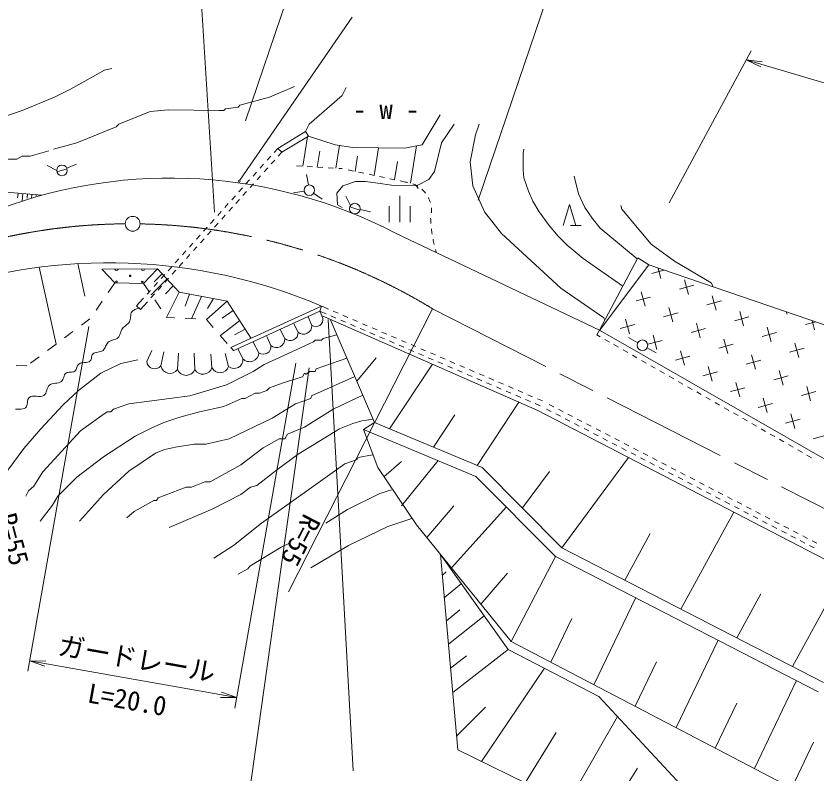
# Model space of a CAD drawing. Units: millimetres, scale not verified. Extents: x 40000 to 680000, y 20000 to 380000.
# Drawn here: x 258996 to 334570, y 263892 to 335462 of the extents above; entities that cross this region are included whole.
import ezdxf
from ezdxf.enums import TextEntityAlignment as Align

# ---------------------------------------------------------------- set-up
doc = ezdxf.new("R2010")
doc.units = ezdxf.units.MM
doc.header["$LTSCALE"] = 1000
doc.linetypes.add('CHAIN', pattern=[18.5, 12, -1.5, 3.5, -1.5])
for name, color, linetype, lineweight in [('M-BGD', 7, 'Continuous', 13), ('M-BMK', 2, 'CHAIN', 13), ('M-BMK-SRVR', 3, 'Continuous', 13), ('M-STR-HTXT', 7, 'Continuous', 13)]:
    doc.layers.add(name, color=color, linetype=linetype, lineweight=lineweight)
doc.styles.add('ＭＳ ゴシック', font='')
doc.styles.get('ＭＳ ゴシック').set_extended_font_data('MS Gothic')

# ---------------------------------------------------------------- blocks, each defined once
blk = doc.blocks.new('電話柱1')
at = {"color": 7, "linetype": 'Continuous', "lineweight": 13}
for p, q in [((-1.203, 0.848), (-0.496, 0.14)), ((-0.516, 0.002), (0.484, 0.002)), ((1.475, 0.164), (0.478, 0.078))]:
    blk.add_line(p, q, dxfattribs=at)
blk.add_circle((-0.016, 0.002), 0.5, dxfattribs=at)
blk = doc.blocks.new('電力柱1')
at = {"color": 7, "linetype": 'Continuous', "lineweight": 13}
for p, q in [((0.4, 0.311), (1.186, 0.93)), ((-0.49, 0.061), (-1.483, 0.18)), ((0.316, -0.391), (0.934, -1.176))]:
    blk.add_line(p, q, dxfattribs=at)
blk.add_circle((0.007, 0.002), 0.5, dxfattribs=at)
blk = doc.blocks.new('針葉樹林')
at = {"color": 7, "linetype": 'Continuous', "lineweight": 13}
for p, q in [((-0.6, 0), (0, 2)), ((0, 2), (0.6, 0)), ((0.1, 0), (1.1, 0))]:
    blk.add_line(p, q, dxfattribs=at)
blk = doc.blocks.new('荒地')
at = {"color": 7, "linetype": 'Continuous', "lineweight": 13}
for p, q in [((0, 0), (0, 2.5)), ((-1, 1.5), (-1, 0)), ((1, 1.5), (1, 0))]:
    blk.add_line(p, q, dxfattribs=at)
blk = doc.blocks.new('open_arrow')
at = {"color": 0, "linetype": 'Continuous', "lineweight": -2}
blk.add_lwpolyline([(7.5, 1.25), (0, 0), (7.5, -1.25)], dxfattribs=at)

msp = doc.modelspace()

# ---------------------------------------------------------------- linework, layer by layer
at = {"layer": 'M-BGD'}
for p, q in [((290181, 328704), (289806, 327954)), ((289806, 327954), (286694, 325255)), ((297378, 323305), (299065, 326117)), ((286694, 325255), (286357, 324542)), ((286357, 324542), (283723, 322959)), ((286357, 324542), (286643, 324130)), ((286643, 324130), (284112, 322607)), ((286086, 321283), (286529, 324061)), ((283723, 322959), (283390, 322586)), ((283723, 322959), (284112, 322607)), ((289205, 321093), (289547, 323235)), ((290827, 323034), (295691, 322968)), ((292836, 320408), (293250, 323001)), ((295691, 322968), (297378, 323305)), ((296274, 319688), (296834, 323196)), ((283056, 322214), (282722, 321842)), ((284112, 322607), (283778, 322235)), ((287453, 321199), (287690, 322689)), ((291022, 320796), (291250, 322223)), ((282389, 321469), (282055, 321097)), ((283444, 321863), (283109, 321491)), ((285994, 321288), (285495, 321319)), ((286992, 321227), (286493, 321258)), ((287990, 321167), (287491, 321197)), ((294747, 320000), (295023, 321730)), ((281721, 320725), (281387, 320352)), ((282775, 321119), (282441, 320747)), ((288988, 321106), (288489, 321136)), ((289806, 321056), (289487, 321075)), ((290877, 320827), (290388, 320932)), ((291855, 320618), (291366, 320723)), ((292833, 320409), (292344, 320513)), ((281054, 319980), (280720, 319608)), ((282107, 320375), (281773, 320003)), ((293811, 320200), (293322, 320304)), ((294788, 319991), (294299, 320095)), ((295766, 319782), (295277, 319886)), ((256702, 318951), (261446, 318541)), ((280386, 319235), (280053, 318863)), ((281439, 319631), (281104, 319259)), ((293185, 319673), (294455, 319504)), ((294455, 319504), (296825, 319419)), ((296825, 319419), (296995, 319165)), ((259189, 318736), (259151, 318298)), ((259651, 318696), (259591, 317994)), ((260079, 318659), (260044, 318257)), ((260503, 318622), (260472, 318264)), ((260895, 318588), (260887, 318488)), ((279719, 318491), (279385, 318118)), ((280770, 318887), (280436, 318515)), ((279051, 317746), (278718, 317374)), ((280102, 318144), (279768, 317772)), ((278384, 317001), (278050, 316629)), ((279433, 317400), (279099, 317028)), ((277716, 316257), (277383, 315884)), ((278097, 315912), (277763, 315540)), ((278765, 316656), (278431, 316284)), ((277049, 315512), (276715, 315140)), ((277428, 315168), (277094, 314796)), ((276382, 314767), (276048, 314395)), ((276760, 314424), (276426, 314052)), ((294853, 314973), (314121, 305788)), ((275714, 314023), (275380, 313650)), ((276092, 313680), (275757, 313309)), ((275047, 313278), (274713, 312906)), ((275423, 312937), (275089, 312565)), ((274379, 312533), (274045, 312161)), ((274755, 312193), (274421, 311821)), ((314121, 305788), (317734, 312631)), ((317734, 312631), (318793, 311956)), ((261180, 311739), (262779, 304492)), ((264822, 312078), (265501, 309002)), ((272375, 311585), (267108, 311566)), ((267108, 311566), (268327, 310254)), ((271045, 310216), (272375, 311585)), ((272375, 311585), (274418, 309373)), ((273712, 311789), (273378, 311416)), ((274087, 311449), (273752, 311077)), ((318793, 311956), (314116, 305779)), ((318793, 311956), (338699, 305171)), ((320203, 311475), (319056, 311163)), ((319653, 311663), (319924, 310666)), ((273260, 310627), (271778, 309133)), ((272814, 311110), (272058, 310348)), ((273044, 311044), (272711, 310672)), ((273418, 310705), (273084, 310333)), ((267695, 309344), (268265, 310165)), ((268265, 310165), (268327, 310254)), ((268327, 310254), (271045, 310216)), ((271045, 310216), (271546, 309476)), ((272377, 310300), (272043, 309927)), ((272750, 309961), (272416, 309589)), ((273858, 309979), (273111, 309225)), ((323025, 310045), (321660, 309674)), ((322157, 310542), (322528, 309177)), ((271709, 309555), (271376, 309183)), ((272082, 309217), (271747, 308845)), ((274418, 309373), (273228, 306992)), ((274418, 309373), (278936, 308548)), ((275389, 309196), (274970, 308052)), ((318063, 309427), (318435, 308062)), ((266554, 307701), (267125, 308523)), ((270708, 308438), (270394, 308088)), ((271042, 308810), (270708, 308438)), ((271413, 308474), (271079, 308102)), ((272107, 308648), (272667, 307820)), ((276510, 308991), (275578, 306875)), ((278936, 308548), (276977, 306805)), ((277660, 308781), (277078, 307858)), ((278936, 308548), (281204, 305026)), ((318931, 308930), (317567, 308559)), ((325629, 308556), (324265, 308184)), ((324761, 309052), (325133, 307688)), ((270394, 308088), (270767, 307754)), ((271079, 308102), (270767, 307754)), ((279503, 307668), (278482, 306943)), ((287851, 308074), (279300, 304152)), ((287687, 307600), (279514, 303851)), ((287851, 308074), (287687, 307600)), ((287687, 307600), (287833, 307537)), ((287687, 307600), (287983, 306933)), ((287851, 308074), (288047, 307990)), ((288047, 307990), (288506, 307793)), ((288966, 307595), (289425, 307398)), ((320668, 307937), (321039, 306573)), ((265182, 306282), (265984, 306880)), ((273228, 306992), (273981, 306955)), ((274979, 306905), (275978, 306855)), ((286941, 306252), (286600, 307054)), ((287833, 307537), (288292, 307340)), ((287869, 307191), (308295, 298211)), ((288680, 306835), (292866, 297074)), ((288752, 307143), (289211, 306946)), ((289885, 307201), (290344, 307004)), ((321536, 307441), (320171, 307069)), ((328233, 307067), (326869, 306695)), ((327365, 307563), (327737, 306199)), ((331771, 307532), (331830, 307314)), ((276977, 306805), (277636, 306053)), ((280127, 306699), (278299, 305296)), ((285657, 305610), (285236, 306392)), ((289671, 306749), (290130, 306551)), ((290590, 306354), (291049, 306157)), ((290804, 306807), (291263, 306609)), ((291723, 306412), (292182, 306215)), ((317442, 306326), (316078, 305954)), ((316574, 306822), (316946, 305458)), ((323272, 306448), (323643, 305084)), ((334544, 306587), (333567, 306321)), ((334195, 306706), (334435, 305824)), ((263578, 305087), (264380, 305685)), ((280637, 305906), (279631, 305360)), ((284394, 305008), (283953, 305851)), ((289290, 305365), (288020, 305026)), ((291509, 305960), (291968, 305763)), ((292428, 305565), (292887, 305368)), ((292642, 306018), (293101, 305820)), ((293560, 305623), (294020, 305426)), ((313873, 305354), (314121, 305788)), ((313873, 305354), (314184, 305176)), ((314121, 305788), (339163, 291468)), ((319178, 305333), (319550, 303969)), ((324140, 305952), (322775, 305580)), ((330838, 305577), (329473, 305206)), ((329970, 306074), (330341, 304709)), ((278295, 305301), (278954, 304548)), ((281948, 303665), (281387, 304668)), ((283071, 304347), (282690, 305189)), ((287089, 304687), (285057, 303756)), ((288020, 305026), (287851, 304857)), ((293347, 305171), (293806, 304974)), ((294266, 304777), (294725, 304579)), ((294479, 305229), (294939, 305032)), ((295398, 304834), (295858, 304637)), ((314618, 304928), (315052, 304680)), ((317738, 304614), (316865, 305101)), ((320046, 304837), (318682, 304465)), ((325876, 304959), (326248, 303594)), ((332574, 304585), (332945, 303220)), ((261975, 303892), (262777, 304490)), ((271342, 302843), (271823, 303886)), ((279300, 304152), (279550, 303868)), ((280424, 303104), (279983, 304006)), ((295184, 304382), (295644, 304185)), ((296103, 303988), (296563, 303791)), ((296317, 304440), (296777, 304243)), ((297236, 304046), (297696, 303848)), ((315486, 304432), (315920, 304184)), ((316354, 303935), (316788, 303687)), ((318612, 304128), (319487, 303643)), ((321783, 303844), (322154, 302479)), ((326744, 304462), (325380, 304091)), ((333442, 304088), (332077, 303717)), ((260371, 302697), (261173, 303295)), ((272685, 302422), (272946, 303765)), ((274249, 302081), (274349, 303625)), ((275893, 302081), (275813, 303625)), ((277497, 302262), (277417, 303525)), ((279081, 302362), (278740, 303585)), ((290261, 303148), (287343, 302147)), ((291183, 300998), (293018, 303183)), ((297022, 303593), (297482, 303396)), ((297941, 303199), (298401, 303002)), ((298155, 303651), (298615, 303454)), ((299074, 303257), (299534, 303060)), ((317222, 303439), (317656, 303191)), ((322651, 303347), (321286, 302976)), ((328480, 303470), (328852, 302105)), ((259024, 302470), (260023, 302438)), ((294295, 296478), (298332, 302591)), ((298860, 302805), (299320, 302607)), ((299779, 302410), (300239, 302213)), ((299993, 302862), (300452, 302665)), ((300912, 302468), (301371, 302271)), ((318090, 302943), (318524, 302694)), ((318958, 302446), (319392, 302198)), ((324387, 302355), (324758, 300990)), ((329348, 302973), (327984, 302602)), ((286242, 301724), (286073, 301385)), ((287343, 302147), (287258, 301893)), ((300698, 302016), (301158, 301818)), ((301617, 301621), (302076, 301424)), ((301831, 302074), (302290, 301876)), ((302750, 301679), (303209, 301482)), ((319826, 301950), (320260, 301701)), ((325255, 301858), (323890, 301487)), ((331085, 301980), (331456, 300616)), ((286073, 301385), (284125, 300793)), ((290995, 301437), (286919, 299607)), ((302536, 301227), (302995, 301030)), ((303455, 300832), (303914, 300635)), ((303669, 301285), (304128, 301088)), ((304588, 300890), (305047, 300693)), ((320694, 301453), (321128, 301205)), ((321562, 300957), (321996, 300709)), ((326991, 300865), (327363, 299501)), ((331953, 301484), (330588, 301112)), ((304374, 300438), (304833, 300241)), ((305293, 300044), (305752, 299846)), ((305507, 300496), (305966, 300299)), ((306426, 300101), (306885, 299904)), ((322430, 300460), (322865, 300212)), ((327859, 300369), (326495, 299997)), ((333689, 300491), (334060, 299127)), ((286835, 299353), (285395, 298845)), ((286919, 299607), (286835, 299353)), ((306212, 299649), (306671, 299452)), ((307344, 299707), (307804, 299510)), ((308263, 299313), (308723, 299115)), ((323299, 299964), (323733, 299716)), ((324167, 299468), (324601, 299219)), ((329595, 299376), (329967, 298012)), ((334557, 299995), (333192, 299623)), ((285395, 298845), (283194, 297491)), ((302560, 293034), (306500, 299000)), ((307131, 299255), (307590, 299058)), ((308050, 298860), (308509, 298663)), ((309351, 298790), (309794, 298560)), ((325035, 298971), (325469, 298723)), ((330463, 298880), (329099, 298508)), ((298428, 294756), (300451, 297820)), ((308295, 298211), (339044, 282275)), ((309104, 298355), (309548, 298125)), ((309992, 297895), (310436, 297665)), ((310238, 298330), (310682, 298100)), ((311126, 297870), (311570, 297640)), ((325903, 298475), (326337, 298227)), ((326771, 297978), (327205, 297730)), ((332200, 297887), (332571, 296522)), ((292866, 297074), (291814, 296429)), ((292866, 297074), (303019, 292843)), ((310880, 297435), (311323, 297205)), ((312014, 297410), (312458, 297180)), ((327639, 297482), (328073, 297234)), ((333068, 297390), (331703, 297019)), ((286242, 296644), (284633, 295967)), ((291814, 296429), (293163, 292830)), ((291814, 296429), (302451, 291996)), ((311767, 296974), (312211, 296744)), ((312655, 296514), (313099, 296284)), ((312902, 296950), (313346, 296720)), ((313790, 296490), (314234, 296259)), ((328507, 296986), (328941, 296737)), ((329375, 296489), (329809, 296241)), ((284633, 295967), (284379, 295543)), ((313543, 296054), (313987, 295824)), ((314431, 295594), (314875, 295364)), ((314678, 296029), (315122, 295799)), ((315565, 295569), (316009, 295339)), ((330243, 295993), (330677, 295744)), ((335672, 295901), (334307, 295530)), ((315319, 295134), (315763, 294904)), ((316453, 295109), (316897, 294879)), ((331111, 295496), (331545, 295248)), ((331979, 295000), (332413, 294752)), ((283617, 292580), (285649, 294104)), ((292677, 294019), (291322, 293765)), ((316207, 294674), (316651, 294444)), ((317094, 294214), (317538, 293984)), ((317341, 294649), (317785, 294419)), ((318229, 294189), (318673, 293959)), ((332847, 294503), (333282, 294255)), ((333716, 294007), (334150, 293759)), ((267277, 293850), (264737, 291903)), ((291322, 293765), (291237, 293596)), ((293760, 291954), (295427, 293386)), ((295407, 289199), (298893, 293479)), ((310565, 285260), (316862, 293771)), ((317982, 293754), (318426, 293524)), ((318870, 293293), (319314, 293063)), ((319117, 293729), (319561, 293499)), ((320005, 293269), (320449, 293039)), ((293163, 292830), (296837, 287432)), ((303019, 292843), (310565, 285260)), ((319758, 292833), (320202, 292603)), ((320893, 292809), (321337, 292578)), ((302451, 291996), (309967, 284443)), ((306832, 289011), (309383, 292458)), ((320646, 292373), (321090, 292143)), ((321534, 291913), (321978, 291683)), ((321780, 292348), (322224, 292118)), ((322668, 291888), (323112, 291658)), ((322422, 291453), (322866, 291223)), ((323309, 290993), (323753, 290763)), ((323556, 291428), (324000, 291198)), ((324444, 290968), (324888, 290738)), ((267277, 290294), (264991, 287754)), ((324197, 290533), (324641, 290303)), ((325332, 290508), (325776, 290278)), ((325085, 290073), (325529, 289843)), ((325973, 289612), (326417, 289382)), ((326220, 290048), (326664, 289818)), ((327108, 289588), (327551, 289358)), ((284803, 289447), (282178, 287585)), ((297817, 286222), (300359, 289215)), ((300123, 283373), (305319, 289114)), ((326861, 289152), (327305, 288922)), ((327995, 289127), (328439, 288897)), ((321814, 279465), (326795, 288624)), ((327749, 288692), (328193, 288462)), ((328637, 288232), (329080, 288002)), ((328883, 288667), (329327, 288437)), ((329771, 288207), (330215, 287977)), ((282178, 287585), (279553, 285468)), ((296837, 287432), (305759, 276411)), ((329524, 287772), (329968, 287542)), ((330412, 287312), (330856, 287082)), ((330659, 287747), (331103, 287517)), ((331547, 287287), (331991, 287057)), ((316526, 282189), (318917, 286586)), ((331300, 286852), (331744, 286622)), ((332435, 286827), (332879, 286597)), ((284887, 285722), (284041, 285299)), ((332188, 286392), (332632, 286161)), ((333076, 285931), (333520, 285701)), ((333323, 286367), (333766, 286137)), ((334210, 285907), (334654, 285677)), ((279553, 285468), (277691, 284283)), ((284041, 285299), (281077, 283521)), ((310565, 285260), (335265, 272537)), ((333964, 285471), (334408, 285241)), ((299111, 284621), (300736, 266177)), ((305497, 275642), (299111, 284621)), ((305759, 276411), (309967, 284443)), ((309967, 284443), (334784, 271659)), ((299284, 282659), (299636, 282965)), ((302916, 279923), (305412, 282839)), ((332363, 274031), (337329, 283164)), ((299471, 280542), (301073, 281863)), ((313592, 272324), (317540, 280542)), ((327089, 276748), (329345, 280896)), ((299664, 278351), (300912, 279382)), ((299857, 276150), (303222, 278841)), ((309526, 274445), (311506, 278568)), ((305759, 276411), (333200, 262091)), ((321355, 268272), (325323, 276533)), ((300260, 271580), (305497, 275642)), ((314044, 271219), (305497, 275642)), ((300058, 273869), (301552, 275041)), ((317483, 270293), (319494, 274481)), ((302962, 265085), (308923, 273869)), ((328747, 264414), (332735, 272715)), ((321841, 262822), (314044, 271219)), ((325060, 266339), (327102, 270589)), ((300621, 267475), (303357, 270208)), ((311531, 261858), (315807, 269320)), ((307093, 263057), (310013, 267802)), ((332276, 262573), (334347, 266883)), ((300736, 266177), (308833, 262203)), ((315754, 261318), (317706, 264448))]:
    msp.add_line(p, q, dxfattribs=at)
for points in [[(268039, 330511), (267361, 330341), (264144, 328563), (262620, 327801), (259572, 326531), (255085, 325007)], [(285311, 328817), (282940, 327801), (280146, 327039), (279977, 326870)], [(278199, 326531), (273373, 326616), (271679, 326447), (268716, 325261), (268462, 325007), (264737, 323483), (262535, 322891)], [(279977, 326870), (278791, 326701), (278622, 326531), (278199, 326531)], [(300381, 325261), (299196, 323483), (298519, 320774), (298011, 320012), (296825, 319419)], [(302752, 325261), (302413, 324245), (301905, 321705), (302159, 319419), (302837, 317895)], [(286643, 324130), (289159, 323296), (290827, 323034)], [(262112, 322721), (260334, 322213), (259572, 322213), (259064, 321959), (258302, 321959), (257794, 321705), (256016, 321536)], [(306985, 322891), (306901, 322467), (306901, 320943), (306985, 320181), (307409, 318911), (307832, 317980), (308425, 316964), (309356, 315694), (310203, 314678), (311049, 313831), (312573, 312561), (316321, 309954)], [(293185, 319673), (291999, 319843), (291068, 319843), (289883, 319419), (289290, 318742), (289375, 317641), (289798, 317387)], [(311727, 320351), (312150, 318657), (312743, 317387), (313420, 316371), (314182, 315440), (317684, 312536)], [(302837, 317895), (303260, 316964), (304869, 314932), (310457, 309767), (314521, 306973), (314605, 306804)], [(316129, 317557), (316214, 317218), (319008, 313916)], [(319008, 313916), (321209, 312307), (324681, 310275), (324850, 309937)], [(270570, 307886), (270490, 307845), (270407, 307807), (270322, 307771), (270237, 307735), (270156, 307695), (270080, 307649), (270011, 307595), (269952, 307530), (269891, 307426), (269853, 307310), (269831, 307187), (269818, 307060), (269806, 306932), (269788, 306806), (269758, 306686), (269708, 306574), (269643, 306483), (269566, 306402), (269480, 306329), (269389, 306259), (269297, 306190), (269208, 306118), (269125, 306041), (269052, 305956), (268990, 305854), (268940, 305744), (268899, 305629), (268860, 305512), (268820, 305397), (268773, 305286), (268715, 305184), (268640, 305094), (268540, 305015), (268426, 304956), (268304, 304911), (268176, 304872), (268048, 304835), (267924, 304791), (267807, 304736), (267702, 304662), (267626, 304580), (267563, 304485), (267510, 304382), (267462, 304275), (267413, 304168), (267359, 304066), (267294, 303973), (267215, 303894), (267106, 303826), (266983, 303781), (266852, 303751), (266718, 303727), (266585, 303701), (266457, 303667), (266341, 303615), (266240, 303538), (266192, 303471), (266162, 303392), (266143, 303306), (266130, 303217), (266117, 303127), (266098, 303042), (266066, 302965), (266015, 302900), (265902, 302824), (265771, 302778), (265628, 302754), (265480, 302742), (265330, 302730), (265184, 302709), (265049, 302670), (264928, 302601), (264863, 302532), (264813, 302450), (264775, 302358), (264742, 302261), (264709, 302165), (264670, 302074), (264620, 301993), (264553, 301926), (264462, 301876), (264361, 301849), (264253, 301836), (264141, 301832), (264030, 301827), (263921, 301815), (263820, 301788), (263729, 301738), (263649, 301661), (263589, 301566), (263542, 301460), (263501, 301348), (263461, 301235), (263415, 301128), (263356, 301032), (263279, 300951), (263155, 300877), (263016, 300830), (262868, 300803), (262715, 300784), (262563, 300765), (262415, 300737), (262277, 300689), (262154, 300614), (262062, 300514), (261994, 300393), (261942, 300258), (261898, 300118), (261853, 299978), (261799, 299847), (261727, 299732), (261629, 299639), (261474, 299567), (261302, 299539), (261117, 299541), (260927, 299557), (260739, 299571), (260557, 299568), (260390, 299534), (260242, 299452), (260162, 299356), (260114, 299239), (260087, 299107), (260072, 298967), (260056, 298826), (260030, 298693), (259983, 298574), (259905, 298477), (259775, 298399), (259626, 298360), (259465, 298348), (259297, 298350), (259128, 298355), (258963, 298348)], [(287851, 304857), (287258, 304857), (287089, 304687)], [(285057, 303756), (282432, 302571), (281416, 301893), (278876, 300623), (275405, 299607), (269647, 298845), (268208, 298337)], [(270494, 302994), (268885, 302655), (267023, 301724)], [(256778, 290294), (258217, 292580), (259741, 294612), (261350, 296475), (263467, 298761), (264906, 300115), (267023, 301724)], [(287258, 301893), (286750, 301893), (286411, 301639), (286242, 301724)], [(284125, 300793), (282940, 300369), (282686, 300115), (282009, 299861), (281585, 299861), (280654, 299353), (280315, 299353), (278622, 298591), (276336, 298083), (274473, 297575), (272949, 297067), (271764, 296559), (270240, 295797), (267277, 293850)], [(291758, 299658), (288951, 298337), (286242, 296644)], [(267107, 297745), (267615, 298083), (267954, 298083), (268208, 298337)], [(267107, 297745), (265075, 296305), (261519, 292411), (260673, 291056), (260165, 290633), (259911, 290125)], [(283194, 297491), (279130, 295543), (276929, 295035), (275828, 295035), (274219, 294781), (273034, 294527), (272187, 294189), (269647, 292495), (267277, 290294)], [(292726, 297401), (291661, 297237), (290814, 296983), (289544, 296475), (285649, 294104)], [(284379, 295543), (283871, 295543), (282347, 294697)], [(282347, 294697), (280231, 293088), (277352, 291479), (276844, 291479), (275574, 290971), (275066, 290971), (272441, 289955), (272272, 289701), (272018, 289701), (270155, 288685), (269478, 288093)], [(291237, 293596), (290052, 293173), (284803, 289447)], [(283617, 292580), (281755, 291141), (281162, 290971)], [(261265, 287754), (262451, 289278), (262959, 290125), (264737, 291903)], [(281162, 290971), (280231, 290294), (277606, 288939), (273457, 287161)], [(294455, 290717), (293354, 290379), (290306, 288855), (288274, 287585)], [(296402, 288008), (294116, 287246), (290391, 285468), (286835, 283351)], [(279977, 282759), (280908, 283267), (281077, 283521)]]:
    msp.add_lwpolyline(points, dxfattribs=at)
for centre, radius in [((280073, 319867), 100), ((269783, 310930), 75), ((268489, 310388), 75), ((270925, 310348), 75), ((318175, 304371), 500)]:
    msp.add_circle(centre, radius, dxfattribs=at)
for centre, radius, start, end in [((273578, 273956), 46205, 62.58447, 110.51628), ((295527, 317064), 2728, 79.77774, 84.97082), ((295527, 317064), 2728, 58.77521, 69.27647), ((295527, 317064), 2728, 37.77268, 48.27395), ((295527, 317064), 2728, 16.77016, 27.27142), ((295527, 317064), 2728, 355.76763, 6.2689), ((311282, 316874), 13126, 182.19994, 184.38239), ((311282, 316874), 13126, 186.56484, 188.74728), ((311282, 316874), 13126, 190.92973, 193.11217), ((311282, 316874), 13126, 195.29462, 196.52919), ((267762, 260759), 51403, 66.99542, 108.89002), ((268492, 311571), 150, 180.2039, 0.2039), ((270992, 311580), 150, 180.2039, 0.2039), ((287320, 306810), 675, 235.79838, 10.55865), ((286165, 306198), 777, 229.18492, 3.94519), ((284900, 305572), 758, 228.08321, 2.84348), ((283595, 304953), 801, 229.18492, 3.94519), ((282367, 304240), 712, 233.8836, 8.64387), ((279598, 303013), 831, 231.52905, 6.28932), ((281069, 303702), 880, 222.84472, 357.60499), ((272101, 302912), 763, 185.21716, 319.97743), ((273538, 302577), 867, 190.3246, 325.08487), ((278268, 302642), 860, 206.24135, 341.00162), ((275071, 302424), 891, 202.61986, 337.38014), ((276657, 302506), 874, 209.03865, 343.79892)]:
    msp.add_arc(centre, radius, start, end, dxfattribs=at)
at = {"layer": 'M-BMK'}
msp.add_line((298349, 307820), (360762, 276001), dxfattribs=at)
for start, end in [(90.43983, 110.82205), (58.66273, 88.98138)]:
    msp.add_arc((269745, 260843), 55000, start, end, dxfattribs=at)
at = {"layer": 'M-BMK-SRVR'}
msp.add_circle((270023, 315843), 700, dxfattribs=at)
at = {"layer": 'M-STR-HTXT'}
for p, q in [((280670, 325553), (287550, 345768)), ((302653, 318072), (309532, 338287)), ((280130, 319949), (290756, 335361)), ((320705, 317834), (328440, 332163)), ((327984, 331318), (379308, 316099)), ((284724, 281093), (298349, 307820)), ((265889, 306146), (260111, 273588)), ((288490, 306809), (290856, 264183)), ((285447, 302674), (279669, 270117)), ((286680, 302243), (278114, 241255)), ((260286, 274573), (279844, 271101))]:
    msp.add_line(p, q, dxfattribs=at)
msp.add_lwpolyline([(277743, 316935), (276219, 341636), (258756, 341636)], dxfattribs=at)

# ---------------------------------------------------------------- block references
at = {"layer": 'M-BGD', "xscale": 1000, "yscale": 1000}
for name, p, rotation in [('電話柱1', (263356, 320887), 17.4578), ('電力柱1', (286710, 319012), 151.84671), ('電話柱1', (291021, 317269), 341.84671)]:
    msp.add_blockref(name, p, dxfattribs=dict(at, rotation=rotation))
for name, p in [('荒地', (295241, 315992)), ('針葉樹林', (311281, 315671))]:
    msp.add_blockref(name, p, dxfattribs=at)
at = {"layer": 'M-STR-HTXT', "xscale": 200, "yscale": 200}
for p, rotation in [((327984, 331318), 343.5), ((260286, 274573), 349.9), ((279844, 271101), 169.9)]:
    msp.add_blockref('open_arrow', p, dxfattribs=dict(at, rotation=rotation))
at = {"layer": 'M-STR-HTXT'}
for p, rotation in [((280130, 319949), 55.4), ((277743, 316935), 93.5), ((288490, 306809), 273.2)]:
    msp.add_blockref('open_arrow', p, dxfattribs=dict(at, rotation=rotation))

# ---------------------------------------------------------------- texts
at = {"layer": 'M-BGD', "style": 'ＭＳ ゴシック'}
msp.add_text('- w -', height=1833, dxfattribs=at).set_placement((293954, 325185), align=Align.BOTTOM_CENTER)
at = {"layer": 'M-STR-HTXT', "style": 'ＭＳ ゴシック'}
for rotation, p in [(284.99, (257954, 283272)), (242.705, (283444, 284405))]:
    msp.add_text('R=55', height=1833, rotation=rotation, dxfattribs=at).set_placement(p, align=Align.BOTTOM_RIGHT)
for s, p in [('ガードレール', (270152, 273329)), ('L=20.0', (269250, 269468))]:
    msp.add_text(s, height=1833, rotation=349.935, dxfattribs=at).set_placement(p, align=Align.BOTTOM_CENTER)

doc.saveas('drawing.dxf')
